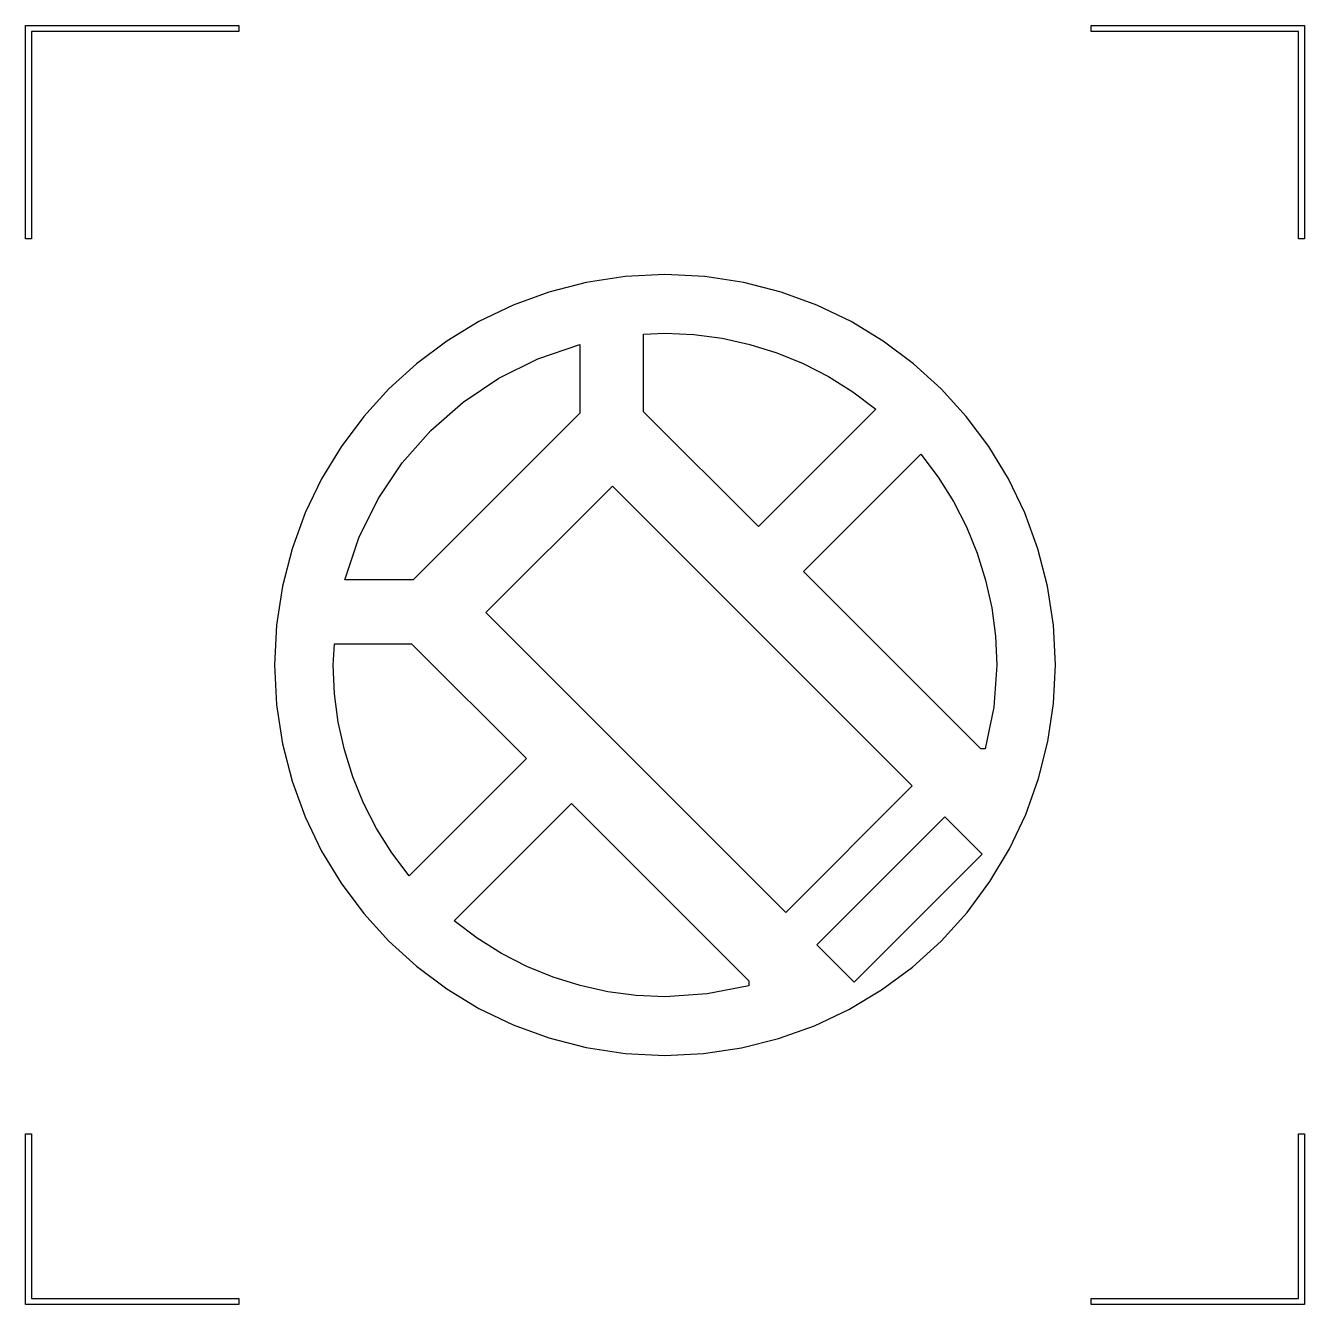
# Model space of a CAD drawing. Extents: x 0 to 6, y 0 to 6.
import ezdxf

# ---------------------------------------------------------------- set-up
doc = ezdxf.new("R2010")
doc.units = 0
doc.layers.add('Layer_1', color=7, linetype='CONTINUOUS')

msp = doc.modelspace()

# ---------------------------------------------------------------- linework, layer by layer
at = {"layer": 'Layer_1', "color": 7}
for points in [[(1.000015, 6.000001), (1.000015, 5.971615), (0.028332, 5.971615), (0.028332, 4.999986), (0, 4.999986), (0, 5.98578), (0, 6.000001), (1.000015, 6.000001), (1.000015, 6.000001)], [(5.999999, 6.000001), (5.999999, 4.999986), (5.971667, 4.999986), (5.971667, 5.971615), (4.999984, 5.971615), (4.999984, 6.000001), (5.999999, 6.000001), (5.999999, 6.000001)], [(1.000016, 5.999999), (1.000016, 5.971613), (0.028334, 5.971613), (0.028334, 4.999984), (0.000001, 4.999984), (0.000001, 5.985778), (0.000001, 5.999999), (1.000016, 5.999999), (1.000016, 5.999999)], [(6.000001, 5.999999), (6.000001, 4.999984), (5.971668, 4.999984), (5.971668, 5.971613), (4.999986, 5.971613), (4.999986, 5.999999), (6.000001, 5.999999), (6.000001, 5.999999)], [(0.028332, 0.79998), (0.028332, 0.028334), (1.000015, 0.028334), (1.000015, 0.000002), (0, 0.000002), (0, 0.79998), (0.028332, 0.79998), (0.028332, 0.79998)], [(0.028334, 0.799979), (0.028334, 0.028332), (1.000016, 0.028332), (1.000016, 0), (0.000001, 0), (0.000001, 0.799979), (0.028334, 0.799979), (0.028334, 0.799979)], [(5.999999, 0.79998), (5.999999, 0.000002), (4.999984, 0.000002), (4.999984, 0.028334), (5.971667, 0.028334), (5.971667, 0.79998), (5.999999, 0.79998), (5.999999, 0.79998)], [(6.000001, 0.799979), (6.000001, 0), (4.999986, 0), (4.999986, 0.028332), (5.971668, 0.028332), (5.971668, 0.799979), (6.000001, 0.799979), (6.000001, 0.799979)]]:
    msp.add_lwpolyline(points, close=True, dxfattribs=at)
for points in [[(2.999999, 4.832073), (2.812687, 4.822611), (2.630786, 4.794847), (2.455217, 4.749702), (2.2869, 4.688095), (2.126757, 4.610949), (1.975708, 4.519183), (1.834673, 4.413719), (1.704575, 4.295477), (1.586334, 4.165379), (1.48087, 4.024345), (1.389104, 3.873296), (1.311957, 3.713153), (1.250351, 3.544836), (1.205205, 3.369266), (1.177442, 3.187365), (1.16798, 3.000053), (1.177436, 2.812737), (1.205196, 2.630832), (1.250338, 2.455258), (1.311942, 2.286937), (1.389086, 2.126789), (1.480851, 1.975735), (1.586314, 1.834696), (1.704556, 1.704594), (1.834655, 1.586348), (1.97569, 1.480881), (2.126741, 1.389112), (2.286887, 1.311962), (2.455206, 1.250354), (2.630779, 1.205206), (2.812683, 1.177441), (2.999999, 1.167979), (3.181078, 1.176942), (3.35909, 1.203503), (3.532834, 1.247166), (3.701107, 1.307431), (3.86271, 1.383802), (4.016441, 1.475782), (4.161097, 1.582872), (4.295478, 1.704574), (4.417181, 1.838956), (4.524271, 1.983612), (4.61625, 2.137342), (4.692622, 2.298945), (4.752887, 2.467219), (4.796549, 2.640963), (4.823111, 2.818975), (4.832074, 3.000053), (4.822612, 3.187369), (4.794847, 3.369274), (4.749699, 3.544846), (4.688091, 3.713166), (4.610941, 3.873312), (4.519172, 4.024363), (4.413705, 4.165398), (4.295459, 4.295497), (4.165356, 4.413739), (4.024318, 4.519202), (3.873264, 4.610967), (3.713116, 4.688111), (3.544795, 4.749715), (3.369221, 4.794857), (3.187315, 4.822616), (2.999999, 4.832073), (2.999999, 4.832073)], [(2.599983, 4.503383), (2.599983, 4.180977), (1.818967, 3.39996), (1.497773, 3.39996), (1.564199, 3.596115), (1.654738, 3.779365), (1.767525, 3.947845), (1.900699, 4.099687), (2.052395, 4.233028), (2.22075, 4.346001), (2.4039, 4.436741), (2.599982, 4.503383), (2.599983, 4.503383)], [(3.000056, 4.55641), (3.134718, 4.55047), (3.26762, 4.53303), (3.39806, 4.504342), (3.525339, 4.464657), (3.648756, 4.414227), (3.767609, 4.353304), (3.881199, 4.28214), (3.988825, 4.200986), (3.438106, 3.650212), (2.8999, 4.188418), (2.8999, 4.552882), (3.000056, 4.55641), (3.000056, 4.55641)], [(4.200713, 3.988548), (4.281902, 3.880962), (4.353106, 3.767409), (4.414073, 3.648589), (4.46455, 3.525203), (4.504286, 3.39795), (4.533028, 3.267532), (4.550524, 3.134648), (4.556522, 2.999998), (4.542285, 2.801495), (4.502834, 2.606431), (4.482053, 2.606431), (3.650324, 3.438159), (4.200713, 3.988548), (4.200713, 3.988548)], [(2.753717, 3.839775), (4.160364, 2.433073), (3.56687, 1.839525), (2.160169, 3.246226), (2.753717, 3.839775), (2.753717, 3.839775)], [(1.448605, 3.099989), (1.811305, 3.099989), (2.349566, 2.561782), (1.799233, 2.011449), (1.718066, 2.119042), (1.646884, 2.2326), (1.585939, 2.351423), (1.535483, 2.47481), (1.495768, 2.602061), (1.467046, 2.732477), (1.449569, 2.865356), (1.443589, 2.999998), (1.448605, 3.099989), (1.448605, 3.099989)], [(2.561729, 2.349564), (3.393403, 1.517891), (3.393403, 1.49474), (3.198367, 1.456554), (3.000056, 1.443532), (2.865377, 1.449469), (2.732458, 1.46691), (2.602002, 1.495601), (2.474708, 1.535292), (2.351278, 1.585731), (2.232412, 1.646664), (2.11881, 1.717842), (2.011175, 1.79901), (2.561674, 2.349509), (2.56173, 2.349566), (2.561729, 2.349564)], [(4.312995, 2.288049), (4.487951, 2.113038), (3.886961, 1.512048), (3.712005, 1.687004), (4.312995, 2.288049), (4.312995, 2.288049)]]:
    msp.add_lwpolyline(points, dxfattribs=at)

doc.saveas('drawing.dxf')
